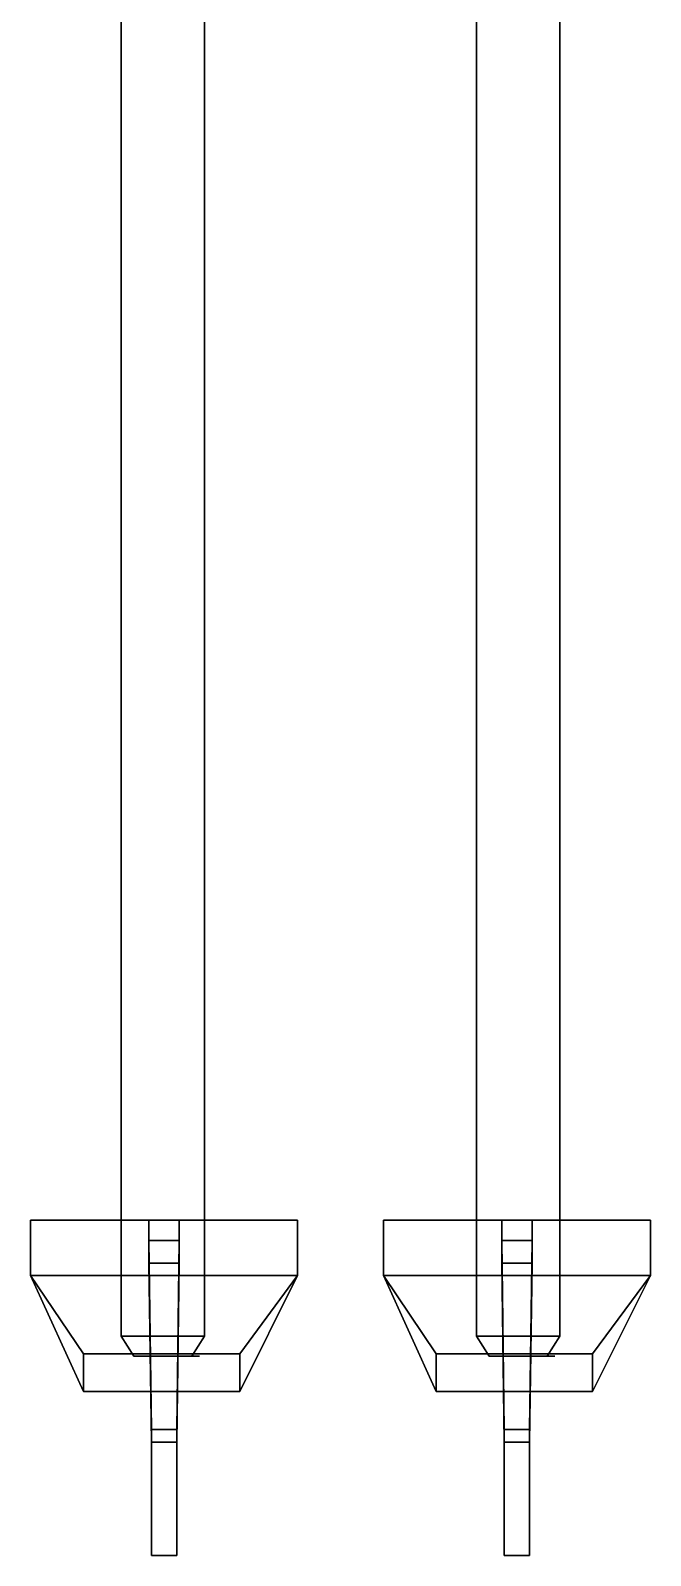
# Model space of a CAD drawing. Extents: x -1.02 to 1.02, y -3.58 to 2.59.
# Drawn here: x -0.615 to 0.615, y -3.58 to -0.556 of the extents above; entities that cross this region are included whole.
import ezdxf

# ---------------------------------------------------------------- set-up
doc = ezdxf.new("R2010")
doc.units = 0
doc.layers.add('ST1', color=2, linetype='CONTINUOUS')

msp = doc.modelspace()

# ---------------------------------------------------------------- linework, layer by layer
at = {"layer": 'ST1'}
for points in [[(-0.27, 0.145, 0.445), (-0.27, -3.145, 0.015), (-0.435, -3.145, 0.015), (-0.435, 0.145, 0.445)], [(-0.435, -3.145, 0.22), (-0.27, -3.145, 0.22), (-0.27, 0.145, 0.775), (-0.435, 0.145, 0.775)], [(-0.435, 0.145, 0.445), (-0.435, -3.145, 0.015), (-0.435, -3.145, 0.22), (-0.435, 0.145, 0.775)], [(-0.27, 0.145, 0.775), (-0.27, -3.145, 0.22), (-0.27, -3.145, 0.015), (-0.27, 0.145, 0.445)], [(0.27, -3.145, 0.22), (0.435, -3.145, 0.22), (0.435, 0.145, 0.775), (0.27, 0.145, 0.775)], [(0.27, 0.145, 0.445), (0.27, -3.145, 0.015), (0.27, -3.145, 0.22), (0.27, 0.145, 0.775)], [(0.435, 0.145, 0.445), (0.435, -3.145, 0.015), (0.27, -3.145, 0.015), (0.27, 0.145, 0.445)], [(0.435, 0.145, 0.775), (0.435, -3.145, 0.22), (0.435, -3.145, 0.015), (0.435, 0.145, 0.445)], [(-0.615, -2.915, 0.26), (-0.085, -2.915, 0.26), (-0.085, -2.915, 0.105), (-0.615, -2.915, 0.105)], [(-0.085, -2.915, 0.105), (-0.085, -3.025, 0.105), (-0.615, -3.025, 0.105), (-0.615, -2.915, 0.105)], [(-0.615, -3.025, 0.24), (-0.085, -3.025, 0.24), (-0.085, -2.915, 0.26), (-0.615, -2.915, 0.26)], [(-0.615, -2.915, 0.105), (-0.615, -3.025, 0.105), (-0.615, -3.025, 0.24), (-0.615, -2.915, 0.26)], [(-0.38, -2.915, 0.26), (-0.38, -3, 0.245), (-0.38, -3, 0.265), (-0.38, -2.955, 0.31)], [(-0.32, -2.955, 0.31), (-0.32, -2.915, 0.26), (-0.38, -2.915, 0.26), (-0.38, -2.955, 0.31)], [(-0.32, -3, 0.265), (-0.32, -3, 0.245), (-0.32, -2.915, 0.26), (-0.32, -2.955, 0.31)], [(-0.085, -2.915, 0.26), (-0.085, -3.025, 0.24), (-0.085, -3.025, 0.105), (-0.085, -2.915, 0.105)], [(0.085, -2.915, 0.105), (0.085, -3.025, 0.105), (0.085, -3.025, 0.24), (0.085, -2.915, 0.26)], [(0.085, -2.915, 0.26), (0.615, -2.915, 0.26), (0.615, -2.915, 0.105), (0.085, -2.915, 0.105)], [(0.615, -2.915, 0.105), (0.615, -3.025, 0.105), (0.085, -3.025, 0.105), (0.085, -2.915, 0.105)], [(0.085, -3.025, 0.24), (0.615, -3.025, 0.24), (0.615, -2.915, 0.26), (0.085, -2.915, 0.26)], [(0.32, -2.915, 0.26), (0.32, -3, 0.245), (0.32, -3, 0.265), (0.32, -2.955, 0.31)], [(0.38, -2.955, 0.31), (0.38, -2.915, 0.26), (0.32, -2.915, 0.26), (0.32, -2.955, 0.31)], [(0.38, -3, 0.265), (0.38, -3, 0.245), (0.38, -2.915, 0.26), (0.38, -2.955, 0.31)], [(0.615, -2.915, 0.26), (0.615, -3.025, 0.24), (0.615, -3.025, 0.105), (0.615, -2.915, 0.105)], [(-0.38, -2.955, 0.31), (-0.38, -3, 0.265), (-0.375, -3.355, 0.635), (-0.375, -3.33, 0.68)], [(-0.325, -3.33, 0.68), (-0.32, -2.955, 0.31), (-0.38, -2.955, 0.31), (-0.375, -3.33, 0.68)], [(-0.325, -3.355, 0.635), (-0.32, -3, 0.265), (-0.32, -2.955, 0.31), (-0.325, -3.33, 0.68)], [(0.32, -2.955, 0.31), (0.32, -3, 0.265), (0.325, -3.355, 0.635), (0.325, -3.33, 0.68)], [(0.375, -3.33, 0.68), (0.38, -2.955, 0.31), (0.32, -2.955, 0.31), (0.325, -3.33, 0.68)], [(0.375, -3.355, 0.635), (0.38, -3, 0.265), (0.38, -2.955, 0.31), (0.375, -3.33, 0.68)], [(-0.375, -3.355, 0.635), (-0.38, -3, 0.265), (-0.32, -3, 0.265), (-0.325, -3.355, 0.635)], [(-0.38, -3, 0.265), (-0.38, -3, 0.245), (-0.32, -3, 0.245), (-0.32, -3, 0.265)], [(0.325, -3.355, 0.635), (0.32, -3, 0.265), (0.38, -3, 0.265), (0.375, -3.355, 0.635)], [(0.32, -3, 0.265), (0.32, -3, 0.245), (0.38, -3, 0.245), (0.38, -3, 0.265)], [(-0.51, -3.255, -0.335), (-0.2, -3.255, -0.335), (-0.085, -3.025, 0.24), (-0.615, -3.025, 0.24)], [(-0.085, -3.025, 0.105), (-0.2, -3.18, -0.335), (-0.51, -3.18, -0.335), (-0.615, -3.025, 0.105)], [(-0.615, -3.025, 0.105), (-0.51, -3.18, -0.335), (-0.51, -3.255, -0.335), (-0.615, -3.025, 0.24)], [(-0.085, -3.025, 0.24), (-0.2, -3.255, -0.335), (-0.2, -3.18, -0.335), (-0.085, -3.025, 0.105)], [(0.085, -3.025, 0.105), (0.19, -3.18, -0.335), (0.19, -3.255, -0.335), (0.085, -3.025, 0.24)], [(0.615, -3.025, 0.105), (0.5, -3.18, -0.335), (0.19, -3.18, -0.335), (0.085, -3.025, 0.105)], [(0.19, -3.255, -0.335), (0.5, -3.255, -0.335), (0.615, -3.025, 0.24), (0.085, -3.025, 0.24)], [(0.615, -3.025, 0.24), (0.5, -3.255, -0.335), (0.5, -3.18, -0.335), (0.615, -3.025, 0.105)], [(-0.27, -3.145, 0.015), (-0.295, -3.185, 0.005), (-0.41, -3.185, 0.005), (-0.435, -3.145, 0.015)], [(-0.41, -3.185, 0.215), (-0.295, -3.185, 0.215), (-0.27, -3.145, 0.22), (-0.435, -3.145, 0.22)], [(-0.435, -3.145, 0.015), (-0.41, -3.185, 0.005), (-0.41, -3.185, 0.215), (-0.435, -3.145, 0.22)], [(-0.27, -3.145, 0.22), (-0.295, -3.185, 0.215), (-0.295, -3.185, 0.005), (-0.27, -3.145, 0.015)], [(0.27, -3.145, 0.015), (0.295, -3.185, 0.005), (0.295, -3.185, 0.215), (0.27, -3.145, 0.22)], [(0.435, -3.145, 0.015), (0.41, -3.185, 0.005), (0.295, -3.185, 0.005), (0.27, -3.145, 0.015)], [(0.295, -3.185, 0.215), (0.41, -3.185, 0.215), (0.435, -3.145, 0.22), (0.27, -3.145, 0.22)], [(0.435, -3.145, 0.22), (0.41, -3.185, 0.215), (0.41, -3.185, 0.005), (0.435, -3.145, 0.015)], [(-0.51, -3.18, -0.335), (-0.2, -3.18, -0.335), (-0.2, -3.255, -0.335), (-0.51, -3.255, -0.335)], [(-0.41, -3.185, 0.005), (-0.28, -3.185, 0.005), (-0.28, -3.185, 0.215), (-0.41, -3.185, 0.215)], [(0.19, -3.18, -0.335), (0.5, -3.18, -0.335), (0.5, -3.255, -0.335), (0.19, -3.255, -0.335)], [(0.295, -3.185, 0.005), (0.425, -3.185, 0.005), (0.425, -3.185, 0.215), (0.295, -3.185, 0.215)], [(-0.375, -3.33, 0.68), (-0.375, -3.355, 0.635), (-0.375, -3.58, 0.64), (-0.375, -3.58, 0.69)], [(-0.325, -3.58, 0.69), (-0.325, -3.33, 0.68), (-0.375, -3.33, 0.68), (-0.375, -3.58, 0.69)], [(-0.375, -3.58, 0.64), (-0.375, -3.355, 0.635), (-0.325, -3.355, 0.635), (-0.325, -3.58, 0.64)], [(-0.325, -3.58, 0.64), (-0.325, -3.355, 0.635), (-0.325, -3.33, 0.68), (-0.325, -3.58, 0.69)], [(0.325, -3.33, 0.68), (0.325, -3.355, 0.635), (0.325, -3.58, 0.64), (0.325, -3.58, 0.69)], [(0.375, -3.58, 0.69), (0.375, -3.33, 0.68), (0.325, -3.33, 0.68), (0.325, -3.58, 0.69)], [(0.325, -3.58, 0.64), (0.325, -3.355, 0.635), (0.375, -3.355, 0.635), (0.375, -3.58, 0.64)], [(0.375, -3.58, 0.64), (0.375, -3.355, 0.635), (0.375, -3.33, 0.68), (0.375, -3.58, 0.69)], [(-0.375, -3.58, 0.69), (-0.375, -3.58, 0.64), (-0.325, -3.58, 0.64), (-0.325, -3.58, 0.69)], [(0.325, -3.58, 0.69), (0.325, -3.58, 0.64), (0.375, -3.58, 0.64), (0.375, -3.58, 0.69)]]:
    msp.add_3dface(points, dxfattribs=at)

doc.saveas('drawing.dxf')
